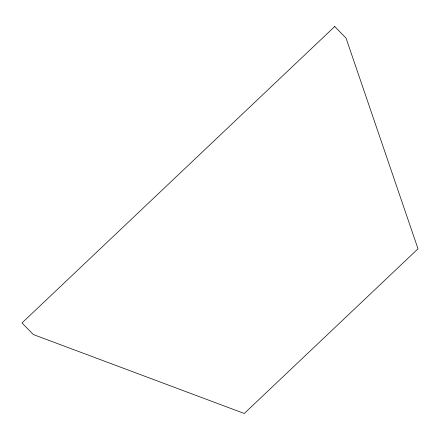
<?xml version="1.0" encoding="UTF-8"?>
<svg xmlns="http://www.w3.org/2000/svg" width="440" height="440" viewBox="0 0 440 440"><rect width="100%" height="100%" fill="white"/><g stroke="black" fill="none" stroke-linecap="round" stroke-linejoin="round"><path stroke-width="0.66" d="M334.725 26.521L22 322.949L33.314 334.532L244.266 413.479L418 248.798L346.043 38.11L334.725 26.521"/></g></svg>
